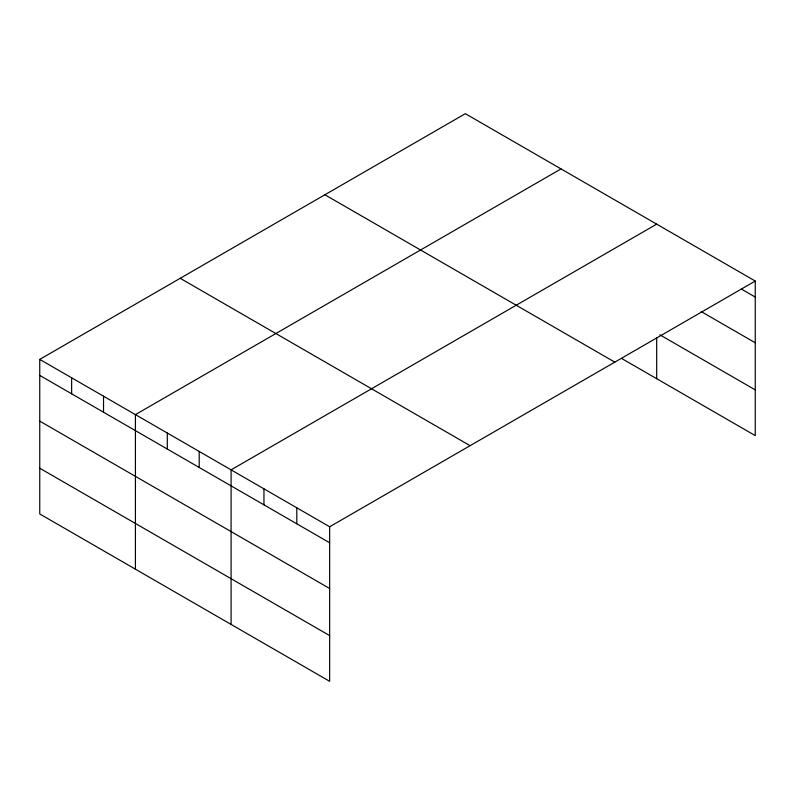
<?xml version="1.0" encoding="UTF-8"?>
<svg xmlns="http://www.w3.org/2000/svg" width="795" height="795" viewBox="0 0 795 795"><rect width="100%" height="100%" fill="white"/><g stroke="black" fill="none" stroke-linecap="round" stroke-linejoin="round"><path stroke-width="1.19" d="M755.25 281.052L465.343 113.675L39.75 359.39L39.75 513.948L329.657 681.325L329.657 526.767L755.25 281.052L755.25 435.61L621.601 358.446M561.012 168.908L135.418 414.622L135.418 569.18M656.68 224.14L231.087 469.855L231.087 624.413M741.467 289.112L755.25 297.062M701.2 311.58L755.25 342.784M659.86 334.814L755.25 389.888M324.897 194.765L614.803 362.142M180.197 278.3L470.103 445.677M39.75 359.39L329.657 526.767M39.75 375.399L329.657 542.776M39.75 421.121L329.657 588.499M39.75 468.225L329.657 635.603M656.68 337.925L656.68 378.698M296.803 507.796L296.803 523.806M263.95 488.826L263.95 504.835M199.197 451.451L199.197 467.46M167.308 433.036L167.308 449.046M103.529 396.208L103.529 412.227M71.639 377.804L71.639 393.813"/></g></svg>
